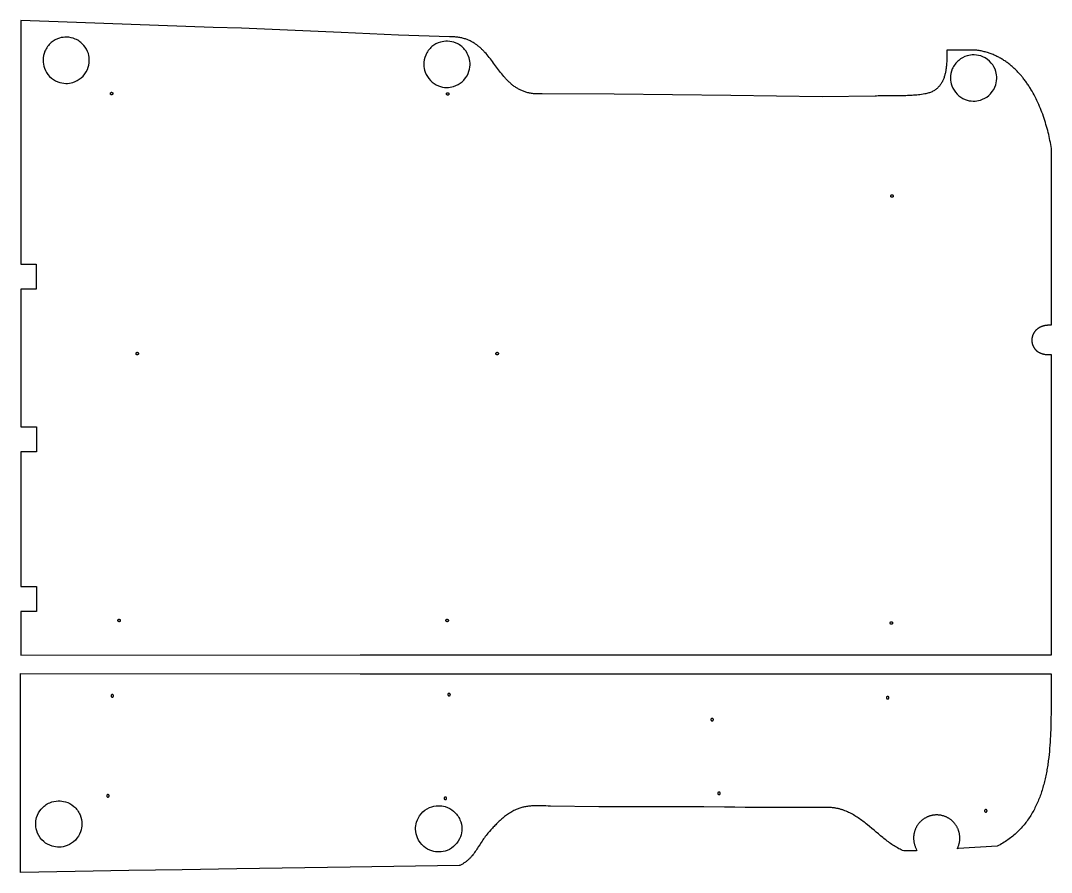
# Model space of a CAD drawing. Extents: x -3764 to 3128, y -3442 to 5238.
# Drawn here: x -39 to 1610, y 1304 to 2667 of the extents above; entities that cross this region are included whole.
import ezdxf

# ---------------------------------------------------------------- set-up
doc = ezdxf.new("R2010")
doc.units = 0
doc.layers.add('Default_Layer', color=1, linetype='CONTINUOUS')

msp = doc.modelspace()

# ---------------------------------------------------------------- linework, layer by layer
at = {"layer": 'Default_Layer'}
for points in [[(-38.9, 1721.7), (-38.9, 1651.5), (504.2, 1652.1), (1057, 1652.1), (1610.4, 1652.1), (1610.4, 2132.3), (1609.5, 2132.2), (1608.5, 2132.1), (1607.6, 2132.1), (1606.7, 2132), (1605.8, 2132), (1605, 2132), (1604.1, 2132), (1603.3, 2132.1), (1602.4, 2132.1), (1601.6, 2132.2), (1600.8, 2132.3), (1600, 2132.4), (1599.3, 2132.6), (1598.5, 2132.7), (1597.8, 2132.9), (1597, 2133.1), (1596.3, 2133.3), (1595.6, 2133.5), (1595, 2133.7), (1594.3, 2134), (1593.6, 2134.2), (1593, 2134.5), (1592.4, 2134.8), (1591.8, 2135.1), (1591.2, 2135.4), (1590.6, 2135.8), (1590, 2136.1), (1589.5, 2136.5), (1588.9, 2136.9), (1588.4, 2137.2), (1587.9, 2137.6), (1587.4, 2138), (1587, 2138.5), (1586.5, 2138.9), (1586.1, 2139.3), (1585.6, 2139.8), (1585.2, 2140.3), (1584.8, 2140.7), (1584.4, 2141.2), (1584, 2141.7), (1583.7, 2142.2), (1583.3, 2142.7), (1583, 2143.2), (1582.7, 2143.7), (1582.4, 2144.3), (1582.1, 2144.8), (1581.9, 2145.3), (1581.6, 2145.9), (1581.4, 2146.5), (1581.1, 2147), (1580.9, 2147.6), (1580.7, 2148.1), (1580.6, 2148.7), (1580.4, 2149.3), (1580.3, 2149.9), (1580.1, 2150.5), (1580, 2151.1), (1579.9, 2151.6), (1579.8, 2152.2), (1579.7, 2152.8), (1579.7, 2153.4), (1579.6, 2154), (1579.6, 2154.6), (1579.6, 2155.2), (1579.6, 2155.8), (1579.6, 2156.4), (1579.7, 2157), (1579.7, 2157.6), (1579.8, 2158.2), (1579.8, 2158.8), (1579.9, 2159.4), (1580, 2160), (1580.2, 2160.6), (1580.3, 2161.2), (1580.5, 2161.8), (1580.6, 2162.4), (1580.8, 2163), (1581, 2163.5), (1581.2, 2164.1), (1581.5, 2164.7), (1581.7, 2165.2), (1582, 2165.8), (1582.2, 2166.3), (1582.5, 2166.9), (1582.8, 2167.4), (1583.1, 2168), (1583.5, 2168.5), (1583.8, 2169), (1584.2, 2169.5), (1584.6, 2170), (1585, 2170.5), (1585.4, 2171), (1585.8, 2171.5), (1586.3, 2171.9), (1586.7, 2172.4), (1587.2, 2172.8), (1587.7, 2173.3), (1588.2, 2173.7), (1588.7, 2174.1), (1589.2, 2174.5), (1589.8, 2174.9), (1590.3, 2175.3), (1590.9, 2175.7), (1591.5, 2176), (1592.1, 2176.4), (1592.7, 2176.7), (1593.4, 2177), (1594, 2177.3), (1594.7, 2177.6), (1595.4, 2177.9), (1596.1, 2178.1), (1596.8, 2178.4), (1597.6, 2178.6), (1598.3, 2178.8), (1599.1, 2179), (1599.9, 2179.2), (1600.6, 2179.3), (1601.5, 2179.5), (1602.3, 2179.6), (1603.1, 2179.7), (1604, 2179.8), (1604.9, 2179.9), (1605.7, 2179.9), (1606.6, 2180), (1607.6, 2180), (1608.5, 2180), (1609.5, 2179.9), (1610.4, 2179.9), (1610.4, 2389.7), (1610.4, 2462.1), (1609.9, 2465.3), (1609.4, 2468.5), (1608.8, 2471.6), (1608.2, 2474.8), (1607.5, 2478), (1606.8, 2481.3), (1606.1, 2484.5), (1605.3, 2487.7), (1604.5, 2491), (1603.7, 2494.2), (1602.8, 2497.5), (1601.8, 2500.7), (1600.9, 2504), (1599.8, 2507.2), (1598.8, 2510.4), (1597.7, 2513.6), (1596.6, 2516.9), (1595.4, 2520.1), (1594.2, 2523.2), (1592.9, 2526.4), (1591.6, 2529.6), (1590.2, 2532.7), (1588.8, 2535.8), (1587.4, 2538.9), (1585.9, 2541.9), (1584.4, 2545), (1582.8, 2548), (1581.2, 2550.9), (1579.5, 2553.9), (1577.8, 2556.8), (1576.9, 2558.2), (1576, 2559.6), (1575.1, 2561), (1574.2, 2562.4), (1573.3, 2563.8), (1572.4, 2565.2), (1571.4, 2566.6), (1570.5, 2567.9), (1569.5, 2569.3), (1568.5, 2570.6), (1567.5, 2571.9), (1566.5, 2573.3), (1565.5, 2574.6), (1564.5, 2575.8), (1563.4, 2577.1), (1562.4, 2578.4), (1561.3, 2579.6), (1560.2, 2580.9), (1559.1, 2582.1), (1558, 2583.3), (1556.9, 2584.5), (1555.8, 2585.7), (1554.6, 2586.8), (1553.5, 2588), (1552.3, 2589.1), (1551.1, 2590.2), (1549.9, 2591.3), (1548.7, 2592.4), (1547.5, 2593.5), (1546.3, 2594.5), (1545, 2595.5), (1543.8, 2596.6), (1542.5, 2597.6), (1541.2, 2598.5), (1539.9, 2599.5), (1538.6, 2600.4), (1537.3, 2601.4), (1536, 2602.3), (1534.6, 2603.2), (1533.2, 2604), (1531.9, 2604.9), (1530.5, 2605.7), (1529.1, 2606.5), (1527.6, 2607.3), (1526.2, 2608.1), (1524.8, 2608.8), (1523.3, 2609.6), (1521.8, 2610.3), (1520.4, 2611), (1518.9, 2611.6), (1517.3, 2612.3), (1515.8, 2612.9), (1514.3, 2613.5), (1512.7, 2614.1), (1511.1, 2614.6), (1509.6, 2615.2), (1508, 2615.7), (1506.3, 2616.1), (1504.7, 2616.6), (1503.1, 2617), (1501.4, 2617.4), (1499.8, 2617.8), (1498.1, 2618.2), (1496.4, 2618.5), (1494.7, 2618.8), (1492.9, 2619.1), (1491.2, 2619.4), (1489.4, 2619.6), (1443.3, 2619.4), (1443.3, 2614.4), (1443.3, 2611.8), (1443.2, 2609.2), (1443.2, 2606.5), (1443.1, 2603.8), (1443, 2601.1), (1442.8, 2598.3), (1442.6, 2595.6), (1442.4, 2594.2), (1442.3, 2592.9), (1442.1, 2591.5), (1441.9, 2590.1), (1441.7, 2588.8), (1441.5, 2587.4), (1441.3, 2586.1), (1441, 2584.7), (1440.8, 2583.4), (1440.5, 2582.1), (1440.1, 2580.8), (1439.8, 2579.5), (1439.4, 2578.2), (1439, 2576.9), (1438.6, 2575.7), (1438.1, 2574.4), (1437.7, 2573.2), (1437.2, 2572), (1436.6, 2570.8), (1436.1, 2569.7), (1435.5, 2568.5), (1434.8, 2567.4), (1434.2, 2566.3), (1433.5, 2565.2), (1432.7, 2564.2), (1432, 2563.1), (1431.2, 2562.1), (1430.3, 2561.2), (1429.4, 2560.2), (1428.5, 2559.3), (1427.6, 2558.4), (1426.6, 2557.6), (1425.5, 2556.7), (1424.4, 2555.9), (1423.3, 2555.2), (1422.1, 2554.5), (1420.9, 2553.8), (1419.7, 2553.1), (1418.3, 2552.5), (1417, 2552), (1415.6, 2551.4), (1414.1, 2551), (1412.6, 2550.5), (1411.1, 2550.1), (1409.5, 2549.8), (1407.8, 2549.5), (1405.2, 2549), (1402.6, 2548.6), (1400, 2548.3), (1397.5, 2548), (1394.9, 2547.7), (1392.4, 2547.5), (1389.9, 2547.3), (1387.4, 2547.1), (1385, 2547), (1382.5, 2546.9), (1380.1, 2546.8), (1377.6, 2546.7), (1375.2, 2546.6), (1372.8, 2546.6), (1367.9, 2546.5), (1363.1, 2546.5), (1358.2, 2546.5), (1353.4, 2546.6), (1348.5, 2546.5), (1343.5, 2546.5), (1341, 2546.5), (1338.5, 2546.4), (1336, 2546.3), (1333.4, 2546.2), (1330.8, 2546.1), (1328.3, 2546), (1243.7, 2545), (1097.4, 2546.8), (910.9, 2549.2), (795.5, 2549.5), (793.7, 2549.5), (791.8, 2549.4), (790.1, 2549.4), (788.3, 2549.4), (786.6, 2549.5), (784.9, 2549.6), (783.2, 2549.7), (781.6, 2549.9), (780, 2550.1), (778.4, 2550.3), (776.9, 2550.6), (775.3, 2550.9), (773.9, 2551.2), (772.4, 2551.5), (770.9, 2551.9), (769.5, 2552.3), (768.1, 2552.8), (766.7, 2553.2), (765.4, 2553.7), (764.1, 2554.3), (762.8, 2554.8), (761.5, 2555.4), (760.2, 2556), (759, 2556.6), (757.8, 2557.2), (756.6, 2557.9), (755.4, 2558.6), (754.2, 2559.3), (753.1, 2560), (752, 2560.8), (750.9, 2561.5), (749.8, 2562.3), (748.7, 2563.1), (747.6, 2564), (746.6, 2564.8), (745.6, 2565.7), (744.5, 2566.6), (743.5, 2567.5), (742.6, 2568.4), (741.6, 2569.3), (740.6, 2570.2), (739.7, 2571.2), (738.7, 2572.2), (737.8, 2573.1), (736.9, 2574.1), (736, 2575.1), (734.2, 2577.2), (732.4, 2579.3), (730.7, 2581.4), (729, 2583.5), (727.3, 2585.7), (725.7, 2587.8), (724, 2590), (720.7, 2594.5), (717.5, 2598.9), (715.8, 2601.1), (714.2, 2603.3), (712.5, 2605.5), (710.8, 2607.6), (709.1, 2609.8), (707.3, 2611.9), (705.6, 2613.9), (703.7, 2615.9), (702.8, 2616.9), (701.9, 2617.9), (701, 2618.9), (700, 2619.8), (699, 2620.8), (698.1, 2621.7), (697.1, 2622.6), (696.1, 2623.5), (695.1, 2624.4), (694, 2625.3), (693, 2626.1), (691.9, 2627), (690.8, 2627.8), (689.8, 2628.6), (688.6, 2629.3), (687.5, 2630.1), (686.4, 2630.8), (685.2, 2631.5), (684, 2632.2), (682.8, 2632.9), (681.6, 2633.5), (680.4, 2634.2), (679.1, 2634.8), (677.8, 2635.3), (676.5, 2635.9), (675.2, 2636.4), (673.8, 2636.9), (672.5, 2637.4), (671.1, 2637.8), (669.6, 2638.2), (668.2, 2638.6), (666.7, 2639), (665.2, 2639.3), (663.7, 2639.6), (662.1, 2639.9), (660.6, 2640.1), (658.9, 2640.3), (657.3, 2640.5), (655.6, 2640.6), (653.9, 2640.7), (652.2, 2640.8), (650.5, 2640.8), (648.7, 2640.8), (646.9, 2640.8), (565.4, 2643.6), (473.7, 2647.6), (314, 2654.5), (269.1, 2656), (224.9, 2657.5), (137.6, 2660.6), (50.2, 2663.7), (6, 2665.2), (-38.9, 2666.8), (-38.9, 2276.9), (-14.2, 2276.9), (-14.2, 2236.9), (-38.9, 2236.9), (-38.9, 2016.8), (-13.9, 2016.8), (-13.9, 1976.8), (-38.9, 1976.8), (-38.9, 1761.7), (-14.1, 1761.7), (-14.1, 1721.7), (-38.9, 1721.7)], [(104.4, 2550.1), (104.4, 2550.3), (104.4, 2550.5), (104.4, 2550.7), (104.5, 2550.9), (104.6, 2551.1), (104.7, 2551.2), (104.8, 2551.4), (104.9, 2551.5), (105.1, 2551.6), (105.2, 2551.8), (105.4, 2551.9), (105.6, 2551.9), (105.8, 2552), (106, 2552.1), (106.1, 2552.1), (106.4, 2552.1), (106.6, 2552.1), (106.8, 2552.1), (106.9, 2552), (107.1, 2551.9), (107.3, 2551.9), (107.5, 2551.8), (107.6, 2551.6), (107.8, 2551.5), (107.9, 2551.4), (108, 2551.2), (108.1, 2551.1), (108.2, 2550.9), (108.3, 2550.7), (108.3, 2550.5), (108.3, 2550.3), (108.4, 2550.1), (108.3, 2549.9), (108.3, 2549.7), (108.3, 2549.5), (108.2, 2549.3), (108.1, 2549.1), (108, 2549), (107.9, 2548.8), (107.8, 2548.7), (107.6, 2548.6), (107.5, 2548.4), (107.3, 2548.3), (107.1, 2548.3), (106.9, 2548.2), (106.8, 2548.1), (106.6, 2548.1), (106.4, 2548.1), (106.1, 2548.1), (106, 2548.1), (105.8, 2548.2), (105.6, 2548.3), (105.4, 2548.3), (105.2, 2548.4), (105.1, 2548.6), (104.9, 2548.7), (104.8, 2548.8), (104.7, 2549), (104.6, 2549.1), (104.5, 2549.3), (104.4, 2549.5), (104.4, 2549.7), (104.4, 2549.9), (104.4, 2550.1)], [(642.4, 2549.5), (642.4, 2549.7), (642.4, 2549.9), (642.4, 2550.1), (642.5, 2550.3), (642.6, 2550.5), (642.7, 2550.6), (642.8, 2550.8), (642.9, 2550.9), (643.1, 2551.1), (643.2, 2551.2), (643.4, 2551.3), (643.6, 2551.4), (643.8, 2551.4), (644, 2551.5), (644.1, 2551.5), (644.4, 2551.5), (644.6, 2551.5), (644.8, 2551.5), (644.9, 2551.4), (645.1, 2551.4), (645.3, 2551.3), (645.5, 2551.2), (645.6, 2551.1), (645.8, 2550.9), (645.9, 2550.8), (646, 2550.6), (646.1, 2550.5), (646.2, 2550.3), (646.3, 2550.1), (646.3, 2549.9), (646.3, 2549.7), (646.4, 2549.5), (646.3, 2549.3), (646.3, 2549.1), (646.3, 2548.9), (646.2, 2548.7), (646.1, 2548.6), (646, 2548.4), (645.9, 2548.2), (645.8, 2548.1), (645.6, 2548), (645.5, 2547.9), (645.3, 2547.8), (645.1, 2547.7), (644.9, 2547.6), (644.8, 2547.6), (644.6, 2547.5), (644.4, 2547.5), (644.1, 2547.5), (644, 2547.6), (643.8, 2547.6), (643.6, 2547.7), (643.4, 2547.8), (643.2, 2547.9), (643.1, 2548), (642.9, 2548.1), (642.8, 2548.2), (642.7, 2548.4), (642.6, 2548.6), (642.5, 2548.7), (642.4, 2548.9), (642.4, 2549.1), (642.4, 2549.3), (642.4, 2549.5)], [(1353.4, 2386.1), (1353.4, 2386.3), (1353.4, 2386.5), (1353.4, 2386.7), (1353.5, 2386.9), (1353.6, 2387.1), (1353.7, 2387.2), (1353.8, 2387.4), (1353.9, 2387.5), (1354.1, 2387.6), (1354.2, 2387.8), (1354.4, 2387.9), (1354.6, 2387.9), (1354.8, 2388), (1355, 2388.1), (1355.1, 2388.1), (1355.4, 2388.1), (1355.6, 2388.1), (1355.8, 2388.1), (1355.9, 2388), (1356.1, 2387.9), (1356.3, 2387.9), (1356.5, 2387.8), (1356.6, 2387.6), (1356.8, 2387.5), (1356.9, 2387.4), (1357, 2387.2), (1357.1, 2387.1), (1357.2, 2386.9), (1357.3, 2386.7), (1357.3, 2386.5), (1357.3, 2386.3), (1357.4, 2386.1), (1357.3, 2385.9), (1357.3, 2385.7), (1357.3, 2385.5), (1357.2, 2385.3), (1357.1, 2385.1), (1357, 2385), (1356.9, 2384.8), (1356.8, 2384.7), (1356.6, 2384.6), (1356.5, 2384.4), (1356.3, 2384.3), (1356.1, 2384.3), (1355.9, 2384.2), (1355.8, 2384.1), (1355.6, 2384.1), (1355.4, 2384.1), (1355.1, 2384.1), (1355, 2384.1), (1354.8, 2384.2), (1354.6, 2384.3), (1354.4, 2384.3), (1354.2, 2384.4), (1354.1, 2384.6), (1353.9, 2384.7), (1353.8, 2384.8), (1353.7, 2385), (1353.6, 2385.1), (1353.5, 2385.3), (1353.4, 2385.5), (1353.4, 2385.7), (1353.4, 2385.9), (1353.4, 2386.1)], [(145.4, 2134.1), (145.4, 2134.3), (145.4, 2134.5), (145.4, 2134.7), (145.5, 2134.9), (145.6, 2135.1), (145.7, 2135.2), (145.8, 2135.4), (145.9, 2135.5), (146.1, 2135.6), (146.2, 2135.8), (146.4, 2135.9), (146.6, 2135.9), (146.8, 2136), (147, 2136.1), (147.1, 2136.1), (147.4, 2136.1), (147.6, 2136.1), (147.8, 2136.1), (147.9, 2136), (148.1, 2135.9), (148.3, 2135.9), (148.5, 2135.8), (148.6, 2135.6), (148.8, 2135.5), (148.9, 2135.4), (149, 2135.2), (149.1, 2135.1), (149.2, 2134.9), (149.3, 2134.7), (149.3, 2134.5), (149.3, 2134.3), (149.4, 2134.1), (149.3, 2133.9), (149.3, 2133.7), (149.3, 2133.5), (149.2, 2133.3), (149.1, 2133.1), (149, 2133), (148.9, 2132.8), (148.8, 2132.7), (148.6, 2132.6), (148.5, 2132.4), (148.3, 2132.3), (148.1, 2132.3), (147.9, 2132.2), (147.8, 2132.1), (147.6, 2132.1), (147.4, 2132.1), (147.1, 2132.1), (147, 2132.1), (146.8, 2132.2), (146.6, 2132.3), (146.4, 2132.3), (146.2, 2132.4), (146.1, 2132.6), (145.9, 2132.7), (145.8, 2132.8), (145.7, 2133), (145.6, 2133.1), (145.5, 2133.3), (145.4, 2133.5), (145.4, 2133.7), (145.4, 2133.9), (145.4, 2134.1)], [(721.4, 2134.1), (721.4, 2134.3), (721.4, 2134.5), (721.4, 2134.7), (721.5, 2134.9), (721.6, 2135.1), (721.7, 2135.2), (721.8, 2135.4), (721.9, 2135.5), (722.1, 2135.6), (722.2, 2135.8), (722.4, 2135.9), (722.6, 2135.9), (722.8, 2136), (723, 2136.1), (723.1, 2136.1), (723.4, 2136.1), (723.6, 2136.1), (723.8, 2136.1), (723.9, 2136), (724.1, 2135.9), (724.3, 2135.9), (724.5, 2135.8), (724.6, 2135.6), (724.8, 2135.5), (724.9, 2135.4), (725, 2135.2), (725.1, 2135.1), (725.2, 2134.9), (725.3, 2134.7), (725.3, 2134.5), (725.3, 2134.3), (725.4, 2134.1), (725.3, 2133.9), (725.3, 2133.7), (725.3, 2133.5), (725.2, 2133.3), (725.1, 2133.1), (725, 2133), (724.9, 2132.8), (724.8, 2132.7), (724.6, 2132.6), (724.5, 2132.4), (724.3, 2132.3), (724.1, 2132.3), (723.9, 2132.2), (723.8, 2132.1), (723.6, 2132.1), (723.4, 2132.1), (723.1, 2132.1), (723, 2132.1), (722.8, 2132.2), (722.6, 2132.3), (722.4, 2132.3), (722.2, 2132.4), (722.1, 2132.6), (721.9, 2132.7), (721.8, 2132.8), (721.7, 2133), (721.6, 2133.1), (721.5, 2133.3), (721.4, 2133.5), (721.4, 2133.7), (721.4, 2133.9), (721.4, 2134.1)], [(116.4, 1707.1), (116.4, 1707.3), (116.4, 1707.5), (116.4, 1707.7), (116.5, 1707.9), (116.6, 1708.1), (116.7, 1708.2), (116.8, 1708.4), (116.9, 1708.5), (117.1, 1708.6), (117.2, 1708.8), (117.4, 1708.9), (117.6, 1708.9), (117.8, 1709), (118, 1709.1), (118.1, 1709.1), (118.4, 1709.1), (118.6, 1709.1), (118.8, 1709.1), (118.9, 1709), (119.1, 1708.9), (119.3, 1708.9), (119.5, 1708.8), (119.6, 1708.6), (119.8, 1708.5), (119.9, 1708.4), (120, 1708.2), (120.1, 1708.1), (120.2, 1707.9), (120.3, 1707.7), (120.3, 1707.5), (120.3, 1707.3), (120.4, 1707.1), (120.3, 1706.9), (120.3, 1706.7), (120.3, 1706.5), (120.2, 1706.3), (120.1, 1706.1), (120, 1706), (119.9, 1705.8), (119.8, 1705.7), (119.6, 1705.6), (119.5, 1705.4), (119.3, 1705.3), (119.1, 1705.3), (118.9, 1705.2), (118.8, 1705.1), (118.6, 1705.1), (118.4, 1705.1), (118.1, 1705.1), (118, 1705.1), (117.8, 1705.2), (117.6, 1705.3), (117.4, 1705.3), (117.2, 1705.4), (117.1, 1705.6), (116.9, 1705.7), (116.8, 1705.8), (116.7, 1706), (116.6, 1706.1), (116.5, 1706.3), (116.4, 1706.5), (116.4, 1706.7), (116.4, 1706.9), (116.4, 1707.1)], [(641.4, 1707.1), (641.4, 1707.3), (641.4, 1707.5), (641.4, 1707.7), (641.5, 1707.9), (641.6, 1708.1), (641.7, 1708.2), (641.8, 1708.4), (641.9, 1708.5), (642.1, 1708.6), (642.2, 1708.8), (642.4, 1708.9), (642.6, 1708.9), (642.8, 1709), (643, 1709.1), (643.1, 1709.1), (643.4, 1709.1), (643.6, 1709.1), (643.8, 1709.1), (643.9, 1709), (644.1, 1708.9), (644.3, 1708.9), (644.5, 1708.8), (644.6, 1708.6), (644.8, 1708.5), (644.9, 1708.4), (645, 1708.2), (645.1, 1708.1), (645.2, 1707.9), (645.3, 1707.7), (645.3, 1707.5), (645.3, 1707.3), (645.4, 1707.1), (645.3, 1706.9), (645.3, 1706.7), (645.3, 1706.5), (645.2, 1706.3), (645.1, 1706.1), (645, 1706), (644.9, 1705.8), (644.8, 1705.7), (644.6, 1705.6), (644.5, 1705.4), (644.3, 1705.3), (644.1, 1705.3), (643.9, 1705.2), (643.8, 1705.1), (643.6, 1705.1), (643.4, 1705.1), (643.1, 1705.1), (643, 1705.1), (642.8, 1705.2), (642.6, 1705.3), (642.4, 1705.3), (642.2, 1705.4), (642.1, 1705.6), (641.9, 1705.7), (641.8, 1705.8), (641.7, 1706), (641.6, 1706.1), (641.5, 1706.3), (641.4, 1706.5), (641.4, 1706.7), (641.4, 1706.9), (641.4, 1707.1)], [(1352.4, 1703.1), (1352.4, 1703.3), (1352.4, 1703.5), (1352.4, 1703.7), (1352.5, 1703.9), (1352.6, 1704.1), (1352.7, 1704.2), (1352.8, 1704.4), (1352.9, 1704.5), (1353.1, 1704.6), (1353.2, 1704.8), (1353.4, 1704.9), (1353.6, 1704.9), (1353.8, 1705), (1354, 1705.1), (1354.1, 1705.1), (1354.4, 1705.1), (1354.6, 1705.1), (1354.8, 1705.1), (1354.9, 1705), (1355.1, 1704.9), (1355.3, 1704.9), (1355.5, 1704.8), (1355.6, 1704.6), (1355.8, 1704.5), (1355.9, 1704.4), (1356, 1704.2), (1356.1, 1704.1), (1356.2, 1703.9), (1356.3, 1703.7), (1356.3, 1703.5), (1356.3, 1703.3), (1356.4, 1703.1), (1356.3, 1702.9), (1356.3, 1702.7), (1356.3, 1702.5), (1356.2, 1702.3), (1356.1, 1702.1), (1356, 1702), (1355.9, 1701.8), (1355.8, 1701.7), (1355.6, 1701.6), (1355.5, 1701.4), (1355.3, 1701.3), (1355.1, 1701.3), (1354.9, 1701.2), (1354.8, 1701.1), (1354.6, 1701.1), (1354.4, 1701.1), (1354.1, 1701.1), (1354, 1701.1), (1353.8, 1701.2), (1353.6, 1701.3), (1353.4, 1701.3), (1353.2, 1701.4), (1353.1, 1701.6), (1352.9, 1701.7), (1352.8, 1701.8), (1352.7, 1702), (1352.6, 1702.1), (1352.5, 1702.3), (1352.4, 1702.5), (1352.4, 1702.7), (1352.4, 1702.9), (1352.4, 1703.1)], [(1460.3, 1342.9), (1460.7, 1343.8), (1461.1, 1344.7), (1461.5, 1345.7), (1461.8, 1346.6), (1462.2, 1347.6), (1462.5, 1348.6), (1462.7, 1349.6), (1463, 1350.6), (1463.2, 1351.6), (1463.4, 1352.6), (1463.6, 1353.6), (1463.7, 1354.7), (1463.8, 1355.7), (1463.9, 1356.8), (1463.9, 1357.9), (1463.9, 1358.9), (1463.9, 1359.9), (1463.9, 1360.8), (1463.8, 1361.8), (1463.7, 1362.7), (1463.6, 1363.6), (1463.5, 1364.6), (1463.3, 1365.5), (1463.2, 1366.4), (1463, 1367.3), (1462.8, 1368.2), (1462.5, 1369.1), (1462.3, 1369.9), (1462, 1370.8), (1461.7, 1371.7), (1461.4, 1372.5), (1461, 1373.3), (1460.7, 1374.2), (1460.3, 1375), (1459.9, 1375.8), (1459.5, 1376.6), (1459, 1377.3), (1458.6, 1378.1), (1458.1, 1378.9), (1457.6, 1379.6), (1457.1, 1380.3), (1456.6, 1381.1), (1456, 1381.8), (1455.5, 1382.5), (1454.9, 1383.1), (1454.3, 1383.8), (1453.7, 1384.5), (1453.1, 1385.1), (1452.5, 1385.7), (1451.8, 1386.3), (1451.1, 1386.9), (1450.5, 1387.5), (1449.8, 1388), (1449.1, 1388.6), (1448.3, 1389.1), (1447.6, 1389.6), (1446.9, 1390.1), (1446.1, 1390.6), (1445.3, 1391), (1444.6, 1391.5), (1443.8, 1391.9), (1443, 1392.3), (1442.2, 1392.7), (1441.3, 1393), (1440.5, 1393.4), (1439.7, 1393.7), (1438.8, 1394), (1437.9, 1394.3), (1437.1, 1394.5), (1436.2, 1394.8), (1435.3, 1395), (1434.4, 1395.2), (1433.5, 1395.4), (1432.6, 1395.5), (1431.6, 1395.6), (1430.7, 1395.7), (1429.8, 1395.8), (1428.8, 1395.9), (1427.9, 1395.9), (1426.9, 1395.9), (1426, 1395.9), (1425, 1395.9), (1424.1, 1395.8), (1423.1, 1395.7), (1422.2, 1395.6), (1421.3, 1395.5), (1420.4, 1395.4), (1419.5, 1395.2), (1418.6, 1395), (1417.7, 1394.8), (1416.8, 1394.5), (1415.9, 1394.3), (1415.1, 1394), (1414.2, 1393.7), (1413.4, 1393.4), (1412.5, 1393), (1411.7, 1392.7), (1410.9, 1392.3), (1410.1, 1391.9), (1409.3, 1391.5), (1408.5, 1391), (1407.7, 1390.6), (1407, 1390.1), (1406.2, 1389.6), (1405.5, 1389.1), (1404.8, 1388.6), (1404.1, 1388), (1403.4, 1387.5), (1402.7, 1386.9), (1402.1, 1386.3), (1401.4, 1385.7), (1400.8, 1385.1), (1400.1, 1384.5), (1399.5, 1383.8), (1399, 1383.1), (1398.4, 1382.5), (1397.8, 1381.8), (1397.3, 1381.1), (1396.8, 1380.3), (1396.3, 1379.6), (1395.8, 1378.9), (1395.3, 1378.1), (1394.8, 1377.3), (1394.4, 1376.6), (1394, 1375.8), (1393.6, 1375), (1393.2, 1374.2), (1392.8, 1373.3), (1392.5, 1372.5), (1392.2, 1371.7), (1391.9, 1370.8), (1391.6, 1369.9), (1391.3, 1369.1), (1391.1, 1368.2), (1390.9, 1367.3), (1390.7, 1366.4), (1390.5, 1365.5), (1390.4, 1364.6), (1390.2, 1363.6), (1390.1, 1362.7), (1390, 1361.8), (1390, 1360.8), (1389.9, 1359.9), (1389.9, 1358.9), (1390, 1357.7), (1390, 1356.6), (1390.1, 1355.5), (1390.2, 1354.5), (1390.3, 1353.4), (1390.5, 1352.4), (1390.7, 1351.3), (1391, 1350.3), (1391.2, 1349.2), (1391.5, 1348.2), (1391.8, 1347.1), (1392.2, 1346.1), (1392.6, 1345.1), (1393, 1344.1), (1393.5, 1343), (1394, 1342), (1394.6, 1340.9), (1395.2, 1339.9), (1394.1, 1338.3), (1392.9, 1338.3), (1374.1, 1338.3), (1372.1, 1339.2), (1370.2, 1340.1), (1368.2, 1341), (1366.3, 1342), (1364.4, 1343.1), (1362.5, 1344.2), (1360.6, 1345.3), (1358.7, 1346.5), (1356.9, 1347.7), (1355, 1348.9), (1353.2, 1350.1), (1351.4, 1351.4), (1349.6, 1352.8), (1347.8, 1354.1), (1346, 1355.5), (1344.2, 1356.8), (1342.4, 1358.3), (1340.7, 1359.7), (1337.1, 1362.6), (1333.6, 1365.5), (1330.1, 1368.5), (1326.6, 1371.4), (1323.1, 1374.4), (1319.6, 1377.3), (1316, 1380.2), (1314.2, 1381.7), (1312.4, 1383.1), (1310.6, 1384.5), (1308.8, 1385.9), (1307, 1387.2), (1305.2, 1388.5), (1303.3, 1389.8), (1301.4, 1391.1), (1299.6, 1392.4), (1297.7, 1393.6), (1295.8, 1394.8), (1293.8, 1395.9), (1291.9, 1397), (1289.9, 1398.1), (1287.9, 1399.1), (1285.9, 1400.1), (1283.9, 1401), (1281.9, 1401.9), (1279.8, 1402.7), (1277.7, 1403.5), (1276.6, 1403.9), (1275.6, 1404.2), (1274.5, 1404.6), (1273.4, 1404.9), (1272.3, 1405.2), (1271.2, 1405.5), (1270.1, 1405.8), (1269, 1406.1), (1267.9, 1406.3), (1266.8, 1406.5), (1265.7, 1406.8), (1264.5, 1407), (1263.4, 1407.1), (1262.2, 1407.3), (1261.1, 1407.5), (1259.9, 1407.6), (1258.7, 1407.7), (1257.6, 1407.8), (1256.4, 1407.9), (1255.2, 1407.9), (1254, 1408), (1252.7, 1408), (1251.5, 1408), (1250.3, 1408), (1186.2, 1408.1), (1178, 1408.1), (1169.7, 1408), (1161.5, 1408), (1153.2, 1408), (1136.8, 1408), (1120.3, 1408.1), (1103.8, 1408.2), (1087.4, 1408.4), (1054.4, 1408.7), (1038, 1408.9), (1021.5, 1409), (1005, 1409.1), (988.6, 1409.2), (972.1, 1409.2), (963.9, 1409.2), (955.6, 1409.2), (947.4, 1409.2), (939.2, 1409.1), (930.9, 1409), (922.7, 1408.9), (886.2, 1409.2), (808.7, 1409.9), (805, 1410.1), (801.2, 1410.3), (797.6, 1410.5), (794, 1410.6), (790.5, 1410.7), (788.7, 1410.7), (787, 1410.7), (785.3, 1410.6), (783.6, 1410.6), (781.9, 1410.5), (780.2, 1410.4), (778.6, 1410.3), (776.9, 1410.2), (775.3, 1410.1), (773.7, 1409.9), (772.1, 1409.7), (770.5, 1409.4), (768.9, 1409.2), (767.4, 1408.9), (765.8, 1408.6), (764.3, 1408.2), (762.8, 1407.8), (761.3, 1407.4), (759.8, 1406.9), (758.3, 1406.4), (756.9, 1405.9), (755.4, 1405.3), (753.7, 1404.5), (751.9, 1403.7), (750.2, 1402.9), (748.4, 1402), (746.7, 1401), (745.1, 1400), (743.4, 1399), (741.8, 1397.9), (740.2, 1396.8), (738.6, 1395.7), (737, 1394.5), (735.4, 1393.4), (733.9, 1392.2), (732.4, 1390.9), (730.9, 1389.7), (729.5, 1388.4), (728, 1387.1), (726.6, 1385.8), (725.2, 1384.4), (723.8, 1383.1), (722.4, 1381.8), (721.1, 1380.4), (719.8, 1379), (718.5, 1377.7), (717.2, 1376.3), (715.9, 1374.9), (713.4, 1372.2), (711.1, 1369.5), (708.7, 1366.9), (707.2, 1365.1), (705.8, 1363.3), (704.4, 1361.4), (703, 1359.6), (701.7, 1357.7), (700.5, 1355.9), (699.2, 1354), (698, 1352.1), (695.6, 1348.4), (693.2, 1344.7), (692, 1342.9), (690.8, 1341), (689.6, 1339.2), (688.4, 1337.5), (687.2, 1335.7), (685.9, 1334), (684.6, 1332.3), (683.3, 1330.7), (682.6, 1329.9), (681.9, 1329.1), (681.2, 1328.3), (680.5, 1327.5), (679.8, 1326.7), (679, 1326), (678.3, 1325.2), (677.5, 1324.5), (676.7, 1323.8), (675.9, 1323.1), (675.1, 1322.4), (674.3, 1321.7), (673.4, 1321), (672.6, 1320.4), (671.7, 1319.8), (670.8, 1319.2), (669.8, 1318.6), (668.9, 1318), (667.9, 1317.4), (666.9, 1316.9), (665.9, 1316.3), (664.8, 1315.8), (663.8, 1315.3), (662.7, 1314.9), (487.9, 1312.4), (306.7, 1309.8), (219.3, 1308.4), (133.7, 1307), (48.1, 1305.5), (-39.3, 1304.1), (-39.3, 1622.1), (504, 1621.7), (1057, 1621.8), (1610.1, 1622), (1610, 1617.7), (1610, 1613.3), (1609.9, 1608.9), (1609.9, 1604.4), (1609.9, 1595.2), (1609.9, 1585.9), (1609.9, 1576.4), (1609.9, 1566.7), (1609.9, 1561.9), (1609.9, 1557), (1609.8, 1552.1), (1609.7, 1547.2), (1609.6, 1542.2), (1609.5, 1537.3), (1609.4, 1532.3), (1609.2, 1527.4), (1609, 1522.4), (1608.7, 1517.4), (1608.4, 1512.4), (1608, 1507.5), (1607.6, 1502.5), (1607.2, 1497.6), (1606.7, 1492.6), (1606.2, 1487.7), (1605.9, 1485.3), (1605.5, 1482.8), (1605.2, 1480.4), (1604.9, 1477.9), (1604.5, 1475.5), (1604.1, 1473.1), (1603.7, 1470.7), (1603.3, 1468.3), (1602.9, 1465.9), (1602.4, 1463.5), (1602, 1461.1), (1601.5, 1458.7), (1601, 1456.3), (1600.4, 1454), (1599.9, 1451.6), (1599.3, 1449.3), (1598.8, 1447), (1598.1, 1444.6), (1597.5, 1442.3), (1596.9, 1440), (1596.2, 1437.8), (1595.5, 1435.5), (1594.8, 1433.2), (1594, 1431), (1593.3, 1428.8), (1592.5, 1426.5), (1591.7, 1424.3), (1590.8, 1422.2), (1590, 1420), (1589.1, 1417.8), (1588.2, 1415.7), (1587.2, 1413.6), (1586.2, 1411.5), (1585.2, 1409.4), (1584.2, 1407.3), (1583.2, 1405.2), (1582.1, 1403.2), (1581, 1401.2), (1579.8, 1399.2), (1578.7, 1397.2), (1577.5, 1395.2), (1576.3, 1393.3), (1575, 1391.4), (1573.7, 1389.5), (1572.4, 1387.6), (1571.1, 1385.7), (1569.7, 1383.9), (1568.3, 1382.1), (1566.8, 1380.3), (1565.3, 1378.5), (1563.8, 1376.7), (1562.3, 1375), (1560.7, 1373.3), (1559.1, 1371.6), (1557.4, 1370), (1555.7, 1368.4), (1554, 1366.8), (1552.3, 1365.2), (1550.5, 1363.6), (1548.7, 1362.1), (1546.8, 1360.6), (1544.9, 1359.1), (1542.9, 1357.7), (1541, 1356.3), (1538.9, 1354.9), (1536.9, 1353.5), (1534.8, 1352.2), (1532.7, 1350.9), (1530.5, 1349.6), (1528.3, 1348.4), (1526, 1347.2), (1523.7, 1346), (1461.4, 1342.1), (1460.2, 1342), (1460.3, 1342.9)], [(109.5, 1586.5), (109.5, 1586.8), (109.4, 1586.9), (109.4, 1587.1), (109.3, 1587.3), (109.2, 1587.5), (109.1, 1587.7), (109, 1587.8), (108.9, 1588), (108.7, 1588.1), (108.6, 1588.2), (108.4, 1588.3), (108.2, 1588.4), (108.1, 1588.5), (107.9, 1588.5), (107.7, 1588.5), (107.5, 1588.5), (107.3, 1588.5), (107.1, 1588.5), (106.9, 1588.5), (106.7, 1588.4), (106.5, 1588.3), (106.4, 1588.2), (106.2, 1588.1), (106.1, 1588), (105.9, 1587.8), (105.8, 1587.7), (105.7, 1587.5), (105.6, 1587.3), (105.6, 1587.1), (105.5, 1586.9), (105.5, 1586.8), (105.5, 1586.5), (105.5, 1586.3), (105.5, 1586.1), (105.6, 1586), (105.6, 1585.8), (105.7, 1585.6), (105.8, 1585.4), (105.9, 1585.3), (106.1, 1585.1), (106.2, 1585), (106.4, 1584.9), (106.5, 1584.8), (106.7, 1584.7), (106.9, 1584.6), (107.1, 1584.6), (107.3, 1584.6), (107.5, 1584.5), (107.7, 1584.6), (107.9, 1584.6), (108.1, 1584.6), (108.2, 1584.7), (108.4, 1584.8), (108.6, 1584.9), (108.7, 1585), (108.9, 1585.1), (109, 1585.3), (109.1, 1585.4), (109.2, 1585.6), (109.3, 1585.8), (109.4, 1586), (109.4, 1586.1), (109.5, 1586.3), (109.5, 1586.5)], [(648.5, 1588.5), (648.5, 1588.8), (648.4, 1588.9), (648.4, 1589.1), (648.3, 1589.3), (648.2, 1589.5), (648.1, 1589.7), (648, 1589.8), (647.9, 1590), (647.7, 1590.1), (647.6, 1590.2), (647.4, 1590.3), (647.2, 1590.4), (647.1, 1590.5), (646.9, 1590.5), (646.7, 1590.5), (646.5, 1590.5), (646.3, 1590.5), (646.1, 1590.5), (645.9, 1590.5), (645.7, 1590.4), (645.5, 1590.3), (645.4, 1590.2), (645.2, 1590.1), (645.1, 1590), (644.9, 1589.8), (644.8, 1589.7), (644.7, 1589.5), (644.6, 1589.3), (644.6, 1589.1), (644.5, 1588.9), (644.5, 1588.8), (644.5, 1588.5), (644.5, 1588.3), (644.5, 1588.1), (644.6, 1588), (644.6, 1587.8), (644.7, 1587.6), (644.8, 1587.4), (644.9, 1587.3), (645.1, 1587.1), (645.2, 1587), (645.4, 1586.9), (645.5, 1586.8), (645.7, 1586.7), (645.9, 1586.6), (646.1, 1586.6), (646.3, 1586.6), (646.5, 1586.5), (646.7, 1586.6), (646.9, 1586.6), (647.1, 1586.6), (647.2, 1586.7), (647.4, 1586.8), (647.6, 1586.9), (647.7, 1587), (647.9, 1587.1), (648, 1587.3), (648.1, 1587.4), (648.2, 1587.6), (648.3, 1587.8), (648.4, 1588), (648.4, 1588.1), (648.5, 1588.3), (648.5, 1588.5)], [(1350.5, 1583.5), (1350.5, 1583.8), (1350.4, 1583.9), (1350.4, 1584.1), (1350.3, 1584.3), (1350.2, 1584.5), (1350.1, 1584.7), (1350, 1584.8), (1349.9, 1585), (1349.7, 1585.1), (1349.6, 1585.2), (1349.4, 1585.3), (1349.2, 1585.4), (1349.1, 1585.5), (1348.9, 1585.5), (1348.7, 1585.5), (1348.5, 1585.5), (1348.3, 1585.5), (1348.1, 1585.5), (1347.9, 1585.5), (1347.7, 1585.4), (1347.5, 1585.3), (1347.4, 1585.2), (1347.2, 1585.1), (1347.1, 1585), (1346.9, 1584.8), (1346.8, 1584.7), (1346.7, 1584.5), (1346.6, 1584.3), (1346.6, 1584.1), (1346.5, 1583.9), (1346.5, 1583.8), (1346.5, 1583.5), (1346.5, 1583.3), (1346.5, 1583.1), (1346.6, 1583), (1346.6, 1582.8), (1346.7, 1582.6), (1346.8, 1582.4), (1346.9, 1582.3), (1347.1, 1582.1), (1347.2, 1582), (1347.4, 1581.9), (1347.5, 1581.8), (1347.7, 1581.7), (1347.9, 1581.6), (1348.1, 1581.6), (1348.3, 1581.6), (1348.5, 1581.5), (1348.7, 1581.6), (1348.9, 1581.6), (1349.1, 1581.6), (1349.2, 1581.7), (1349.4, 1581.8), (1349.6, 1581.9), (1349.7, 1582), (1349.9, 1582.1), (1350, 1582.3), (1350.1, 1582.4), (1350.2, 1582.6), (1350.3, 1582.8), (1350.4, 1583), (1350.4, 1583.1), (1350.5, 1583.3), (1350.5, 1583.5)], [(1069.5, 1548.5), (1069.5, 1548.8), (1069.4, 1548.9), (1069.4, 1549.1), (1069.3, 1549.3), (1069.2, 1549.5), (1069.1, 1549.7), (1069, 1549.8), (1068.9, 1550), (1068.7, 1550.1), (1068.6, 1550.2), (1068.4, 1550.3), (1068.2, 1550.4), (1068.1, 1550.5), (1067.9, 1550.5), (1067.7, 1550.5), (1067.5, 1550.5), (1067.3, 1550.5), (1067.1, 1550.5), (1066.9, 1550.5), (1066.7, 1550.4), (1066.5, 1550.3), (1066.4, 1550.2), (1066.2, 1550.1), (1066.1, 1550), (1065.9, 1549.8), (1065.8, 1549.7), (1065.7, 1549.5), (1065.6, 1549.3), (1065.6, 1549.1), (1065.5, 1548.9), (1065.5, 1548.8), (1065.5, 1548.5), (1065.5, 1548.3), (1065.5, 1548.1), (1065.6, 1548), (1065.6, 1547.8), (1065.7, 1547.6), (1065.8, 1547.4), (1065.9, 1547.3), (1066.1, 1547.1), (1066.2, 1547), (1066.4, 1546.9), (1066.5, 1546.8), (1066.7, 1546.7), (1066.9, 1546.6), (1067.1, 1546.6), (1067.3, 1546.6), (1067.5, 1546.5), (1067.7, 1546.6), (1067.9, 1546.6), (1068.1, 1546.6), (1068.2, 1546.7), (1068.4, 1546.8), (1068.6, 1546.9), (1068.7, 1547), (1068.9, 1547.1), (1069, 1547.3), (1069.1, 1547.4), (1069.2, 1547.6), (1069.3, 1547.8), (1069.4, 1548), (1069.4, 1548.1), (1069.5, 1548.3), (1069.5, 1548.5)], [(102.5, 1426.5), (102.5, 1426.8), (102.4, 1426.9), (102.4, 1427.1), (102.3, 1427.3), (102.2, 1427.5), (102.1, 1427.7), (102, 1427.8), (101.9, 1428), (101.7, 1428.1), (101.6, 1428.2), (101.4, 1428.3), (101.2, 1428.4), (101.1, 1428.5), (100.9, 1428.5), (100.7, 1428.5), (100.5, 1428.5), (100.3, 1428.5), (100.1, 1428.5), (99.9, 1428.5), (99.7, 1428.4), (99.5, 1428.3), (99.4, 1428.2), (99.2, 1428.1), (99.1, 1428), (98.9, 1427.8), (98.8, 1427.7), (98.7, 1427.5), (98.6, 1427.3), (98.6, 1427.1), (98.5, 1426.9), (98.5, 1426.8), (98.5, 1426.5), (98.5, 1426.3), (98.5, 1426.1), (98.6, 1426), (98.6, 1425.8), (98.7, 1425.6), (98.8, 1425.4), (98.9, 1425.3), (99.1, 1425.1), (99.2, 1425), (99.4, 1424.9), (99.5, 1424.8), (99.7, 1424.7), (99.9, 1424.6), (100.1, 1424.6), (100.3, 1424.6), (100.5, 1424.5), (100.7, 1424.6), (100.9, 1424.6), (101.1, 1424.6), (101.2, 1424.7), (101.4, 1424.8), (101.6, 1424.9), (101.7, 1425), (101.9, 1425.1), (102, 1425.3), (102.1, 1425.4), (102.2, 1425.6), (102.3, 1425.8), (102.4, 1426), (102.4, 1426.1), (102.5, 1426.3), (102.5, 1426.5)], [(642.5, 1422.5), (642.5, 1422.8), (642.4, 1422.9), (642.4, 1423.1), (642.3, 1423.3), (642.2, 1423.5), (642.1, 1423.7), (642, 1423.8), (641.9, 1424), (641.7, 1424.1), (641.6, 1424.2), (641.4, 1424.3), (641.2, 1424.4), (641.1, 1424.5), (640.9, 1424.5), (640.7, 1424.5), (640.5, 1424.5), (640.3, 1424.5), (640.1, 1424.5), (639.9, 1424.5), (639.7, 1424.4), (639.5, 1424.3), (639.4, 1424.2), (639.2, 1424.1), (639.1, 1424), (638.9, 1423.8), (638.8, 1423.7), (638.7, 1423.5), (638.6, 1423.3), (638.6, 1423.1), (638.5, 1422.9), (638.5, 1422.8), (638.5, 1422.5), (638.5, 1422.3), (638.5, 1422.1), (638.6, 1422), (638.6, 1421.8), (638.7, 1421.6), (638.8, 1421.4), (638.9, 1421.3), (639.1, 1421.1), (639.2, 1421), (639.4, 1420.9), (639.5, 1420.8), (639.7, 1420.7), (639.9, 1420.6), (640.1, 1420.6), (640.3, 1420.6), (640.5, 1420.5), (640.7, 1420.6), (640.9, 1420.6), (641.1, 1420.6), (641.2, 1420.7), (641.4, 1420.8), (641.6, 1420.9), (641.7, 1421), (641.9, 1421.1), (642, 1421.3), (642.1, 1421.4), (642.2, 1421.6), (642.3, 1421.8), (642.4, 1422), (642.4, 1422.1), (642.5, 1422.3), (642.5, 1422.5)], [(1080.5, 1430.5), (1080.5, 1430.8), (1080.4, 1430.9), (1080.4, 1431.1), (1080.3, 1431.3), (1080.2, 1431.5), (1080.1, 1431.7), (1080, 1431.8), (1079.9, 1432), (1079.7, 1432.1), (1079.6, 1432.2), (1079.4, 1432.3), (1079.2, 1432.4), (1079.1, 1432.5), (1078.9, 1432.5), (1078.7, 1432.5), (1078.5, 1432.5), (1078.3, 1432.5), (1078.1, 1432.5), (1077.9, 1432.5), (1077.7, 1432.4), (1077.5, 1432.3), (1077.4, 1432.2), (1077.2, 1432.1), (1077.1, 1432), (1076.9, 1431.8), (1076.8, 1431.7), (1076.7, 1431.5), (1076.6, 1431.3), (1076.6, 1431.1), (1076.5, 1430.9), (1076.5, 1430.8), (1076.5, 1430.5), (1076.5, 1430.3), (1076.5, 1430.1), (1076.6, 1430), (1076.6, 1429.8), (1076.7, 1429.6), (1076.8, 1429.4), (1076.9, 1429.3), (1077.1, 1429.1), (1077.2, 1429), (1077.4, 1428.9), (1077.5, 1428.8), (1077.7, 1428.7), (1077.9, 1428.6), (1078.1, 1428.6), (1078.3, 1428.6), (1078.5, 1428.5), (1078.7, 1428.6), (1078.9, 1428.6), (1079.1, 1428.6), (1079.2, 1428.7), (1079.4, 1428.8), (1079.6, 1428.9), (1079.7, 1429), (1079.9, 1429.1), (1080, 1429.3), (1080.1, 1429.4), (1080.2, 1429.6), (1080.3, 1429.8), (1080.4, 1430), (1080.4, 1430.1), (1080.5, 1430.3), (1080.5, 1430.5)], [(1507.5, 1402.5), (1507.5, 1402.8), (1507.4, 1402.9), (1507.4, 1403.1), (1507.3, 1403.3), (1507.2, 1403.5), (1507.1, 1403.7), (1507, 1403.8), (1506.9, 1404), (1506.7, 1404.1), (1506.6, 1404.2), (1506.4, 1404.3), (1506.2, 1404.4), (1506.1, 1404.5), (1505.9, 1404.5), (1505.7, 1404.5), (1505.5, 1404.5), (1505.3, 1404.5), (1505.1, 1404.5), (1504.9, 1404.5), (1504.7, 1404.4), (1504.5, 1404.3), (1504.4, 1404.2), (1504.2, 1404.1), (1504.1, 1404), (1503.9, 1403.8), (1503.8, 1403.7), (1503.7, 1403.5), (1503.6, 1403.3), (1503.6, 1403.1), (1503.5, 1402.9), (1503.5, 1402.8), (1503.5, 1402.5), (1503.5, 1402.3), (1503.5, 1402.1), (1503.6, 1402), (1503.6, 1401.8), (1503.7, 1401.6), (1503.8, 1401.4), (1503.9, 1401.3), (1504.1, 1401.1), (1504.2, 1401), (1504.4, 1400.9), (1504.5, 1400.8), (1504.7, 1400.7), (1504.9, 1400.6), (1505.1, 1400.6), (1505.3, 1400.6), (1505.5, 1400.5), (1505.7, 1400.6), (1505.9, 1400.6), (1506.1, 1400.6), (1506.2, 1400.7), (1506.4, 1400.8), (1506.6, 1400.9), (1506.7, 1401), (1506.9, 1401.1), (1507, 1401.3), (1507.1, 1401.4), (1507.2, 1401.6), (1507.3, 1401.8), (1507.4, 1402), (1507.4, 1402.1), (1507.5, 1402.3), (1507.5, 1402.5)]]:
    msp.add_lwpolyline(points, close=True, dxfattribs=at)
for points in [[(-3.4, 2603.3, 0.087491), (-1.2, 2590.7, 0.106322), (7.1, 2577.5, 0.106892), (20.2, 2568.8, 0.089602), (33.1, 2566.3, 0.077951), (44.4, 2567.9, 0.103928), (57.7, 2575.2, 0.115181), (67.7, 2588.8, 0.095463), (70.6, 2602.5, 0.077912), (69.1, 2613.9, 0.103941), (61.9, 2627.2, 0.11601), (48.2, 2637.3, 0.096296), (34.4, 2640.3, 0.077912), (23.1, 2638.8, 0.103941), (9.7, 2631.5, 0.116813), (-0.4, 2617.8, 0.101042), (-3.4, 2603.3)], [(606, 2596.8, 0.087491), (608.3, 2584.2, 0.106322), (616.5, 2571, 0.106892), (629.6, 2562.4, 0.089602), (642.5, 2559.8, 0.077951), (653.8, 2561.4, 0.103928), (667.2, 2568.8, 0.115181), (677.1, 2582.4, 0.095463), (680, 2596, 0.077912), (678.5, 2607.4, 0.103941), (671.3, 2620.7, 0.11601), (657.6, 2630.8, 0.096296), (643.9, 2633.8, 0.077912), (632.5, 2632.3, 0.103941), (619.1, 2625.1, 0.116813), (609, 2611.3, 0.101042), (606, 2596.8)], [(1449, 2575, 0.087491), (1451.2, 2562.3, 0.106322), (1459.5, 2549.1, 0.106892), (1472.5, 2540.5, 0.089602), (1485.4, 2538, 0.077951), (1496.8, 2539.6, 0.103928), (1510.1, 2546.9, 0.115181), (1520.1, 2560.5, 0.095463), (1523, 2574.2, 0.077912), (1521.5, 2585.5, 0.103941), (1514.2, 2598.9, 0.11601), (1500.6, 2609, 0.096296), (1486.8, 2612, 0.077912), (1475.4, 2610.4, 0.103941), (1462.1, 2603.2, 0.116813), (1451.9, 2589.4, 0.101042), (1449, 2575)], [(58.8, 1381.5, -0.087491), (56.6, 1368.9, -0.106322), (48.3, 1355.7, -0.106892), (35.3, 1347, -0.089602), (22.4, 1344.5, -0.077951), (11, 1346.1, -0.103928), (-2.3, 1353.4, -0.115181), (-12.2, 1367, -0.095463), (-15.1, 1380.7, -0.077912), (-13.6, 1392.1, -0.103941), (-6.4, 1405.4, -0.11601), (7.3, 1415.5, -0.096296), (21, 1418.5, -0.077912), (32.4, 1417, -0.103941), (45.8, 1409.7, -0.116813), (55.9, 1396, -0.101042), (58.8, 1381.5)], [(666.9, 1373.8, -0.087491), (664.7, 1361.2, -0.106322), (656.4, 1348, -0.106892), (643.3, 1339.3, -0.089602), (630.5, 1336.8, -0.077951), (619.1, 1338.4, -0.103928), (605.8, 1345.7, -0.115181), (595.8, 1359.3, -0.095463), (592.9, 1373, -0.077912), (594.4, 1384.4, -0.103941), (601.7, 1397.7, -0.11601), (615.3, 1407.8, -0.096296), (629.1, 1410.8, -0.077912), (640.4, 1409.3, -0.103941), (653.8, 1402, -0.116813), (663.9, 1388.3, -0.101042), (666.9, 1373.8)]]:
    msp.add_lwpolyline(points, format="xyb", close=True, dxfattribs=at)

doc.saveas('drawing.dxf')
